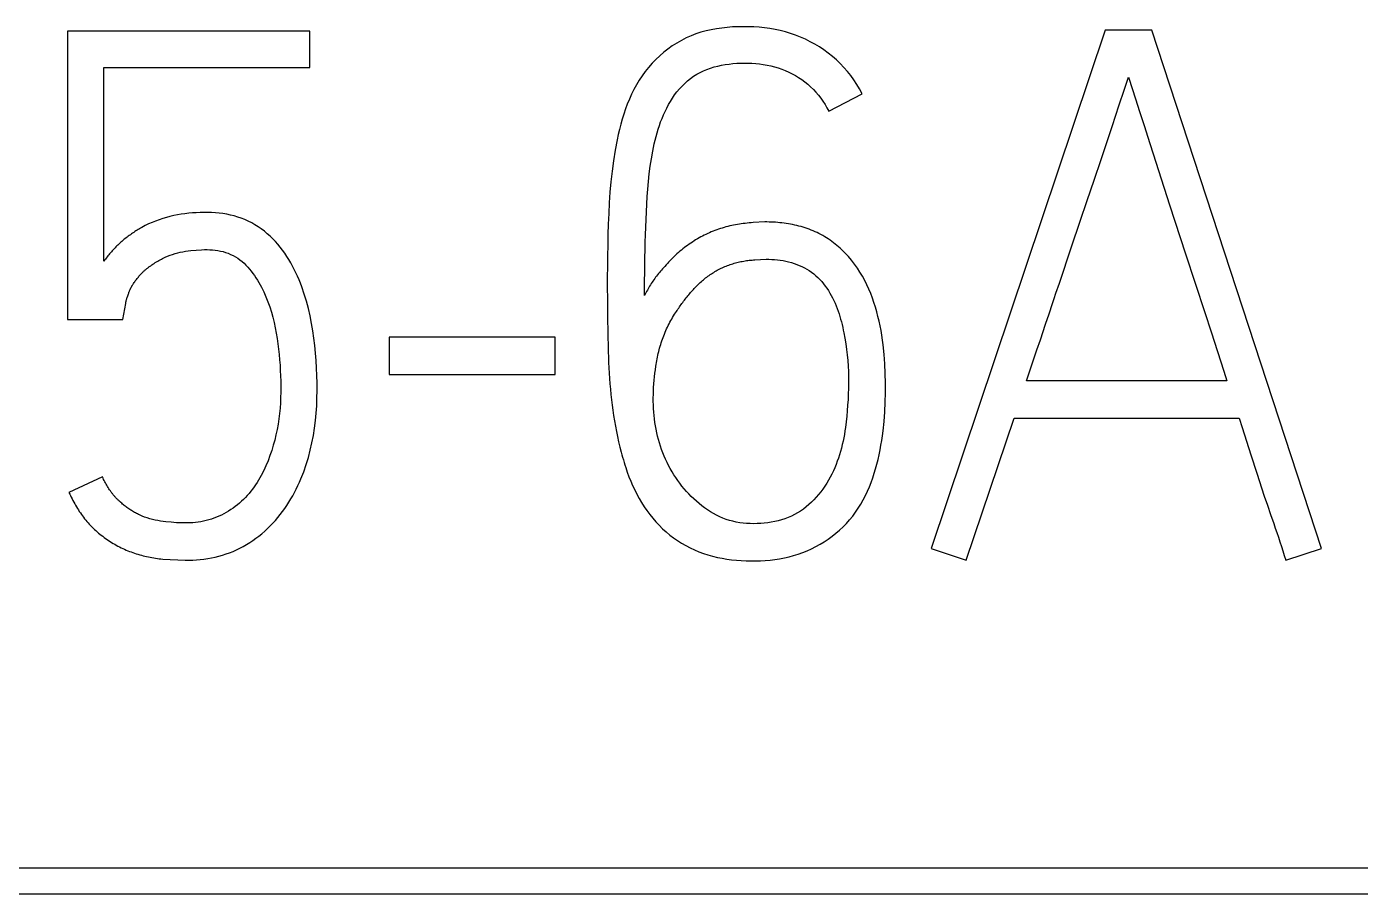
# Model space of a CAD drawing. Header units: millimetres. Extents: x 6750 to 121550, y -28210 to 66060.
# Drawn here: x 34137.17 to 34171.37, y 57548.6 to 57570.84 of the extents above; entities that cross this region are included whole.
import ezdxf

# ---------------------------------------------------------------- set-up
doc = ezdxf.new("R2010")
doc.units = ezdxf.units.MM
doc.layers.add('10000_FRONT', color=7, linetype='Continuous')
doc.layers.add('10500_FRONT_LABELING', color=7, linetype='Continuous')
doc.layers.add('DN.1. NET LIEN MANH', color=7, linetype='Continuous', lineweight=40)

# ---------------------------------------------------------------- blocks, each defined once
blk = doc.blocks.new('A$C0C6D7916')
at = {"layer": '10000_FRONT', "linetype": 'Continuous'}
for p, q in [((-7, 46.3), (-42, 46.3)), ((-7, 46.2258), (-42, 46.2258))]:
    blk.add_line(p, q, dxfattribs=at)
at = {"layer": '10500_FRONT_LABELING', "linetype": 'Continuous'}
for p, q in [((-19.6237, 48.69), (-19.6237, 47.8663)), ((-18.9319, 48.69), (-19.6237, 48.69)), ((-18.9319, 48.586), (-18.9319, 48.69)), ((-16.6606, 48.6923), (-17.1572, 47.2129)), ((-16.5274, 48.6923), (-16.6606, 48.6923)), ((-16.0434, 47.2129), (-16.5274, 48.6923)), ((-19.5198, 48.0328), (-19.5198, 48.586)), ((-19.5198, 48.586), (-18.9319, 48.586)), ((-16.594, 48.5589), (-16.5825, 48.5232)), ((-16.5825, 48.5232), (-16.5749, 48.4994)), ((-17.4502, 48.4614), (-17.3546, 48.5113)), ((-16.5749, 48.4994), (-16.5673, 48.4756)), ((-16.5673, 48.4756), (-16.5635, 48.4637)), ((-16.5635, 48.4637), (-16.5597, 48.4517)), ((-16.6723, 48.3235), (-16.638, 48.4265)), ((-16.6921, 48.2647), (-16.6723, 48.3235)), ((-16.7121, 48.206), (-16.6921, 48.2647)), ((-16.7321, 48.1472), (-16.7121, 48.206)), ((-16.4768, 48.1942), (-16.4314, 48.0545)), ((-17.6328, 48.1452), (-17.6663, 48.1432)), ((-16.7569, 48.0737), (-16.7321, 48.1472)), ((-16.7915, 47.9708), (-16.7569, 48.0737)), ((-17.6612, 48.037), (-17.629, 48.0389)), ((-16.4314, 48.0545), (-16.3766, 47.8871)), ((-19.4499, 47.9395), (-19.449, 47.9421)), ((-16.8014, 47.9414), (-16.7915, 47.9708)), ((-19.4658, 47.8663), (-19.4574, 47.912)), ((-19.4525, 47.9318), (-19.4517, 47.9344)), ((-19.4517, 47.9344), (-19.4508, 47.937)), ((-19.4508, 47.937), (-19.4499, 47.9395)), ((-19.6237, 47.8663), (-19.4658, 47.8663)), ((-16.831, 47.8532), (-16.8211, 47.8826)), ((-16.3766, 47.8871), (-16.3584, 47.8312)), ((-16.8458, 47.8091), (-16.831, 47.8532)), ((-16.3584, 47.8312), (-16.3403, 47.7753)), ((-18.7051, 47.8164), (-18.7051, 47.7101)), ((-18.2314, 47.8164), (-18.7051, 47.8164)), ((-18.2314, 47.7101), (-18.2314, 47.8164)), ((-16.8556, 47.7797), (-16.8458, 47.8091)), ((-16.8851, 47.6914), (-16.8556, 47.7797)), ((-18.7051, 47.7101), (-18.2314, 47.7101)), ((-16.3135, 47.6914), (-16.8851, 47.6914)), ((-17.0575, 47.1797), (-16.9205, 47.5851)), ((-16.9205, 47.5851), (-16.2782, 47.5851)), ((-16.2782, 47.5851), (-16.27, 47.5588)), ((-16.27, 47.5588), (-16.2577, 47.5194)), ((-16.2577, 47.5194), (-16.2451, 47.4801)), ((-16.2451, 47.4801), (-16.2281, 47.4277)), ((-19.524, 47.4171), (-19.6195, 47.3733)), ((-16.2281, 47.4277), (-16.2065, 47.3624)), ((-16.2065, 47.3624), (-16.1977, 47.3363)), ((-16.1977, 47.3363), (-16.1888, 47.3103)), ((-16.1888, 47.3103), (-16.1797, 47.2843)), ((-17.1572, 47.2129), (-17.0575, 47.1797)), ((-16.1454, 47.1797), (-16.0434, 47.2129))]:
    blk.add_line(p, q, dxfattribs=at)
for points in [[(-17.3546, 48.5113), (-17.362, 48.5248), (-17.3699, 48.5379), (-17.3784, 48.5506), (-17.3874, 48.5629), (-17.397, 48.5748), (-17.407, 48.5862), (-17.4175, 48.5972), (-17.4284, 48.6077), (-17.4398, 48.6178), (-17.4517, 48.6273), (-17.4639, 48.6363), (-17.4765, 48.6447), (-17.4896, 48.6526), (-17.5029, 48.6598), (-17.5166, 48.6665), (-17.5305, 48.6727), (-17.5447, 48.6782), (-17.5592, 48.6832), (-17.5738, 48.6875), (-17.5886, 48.6914), (-17.6035, 48.6946), (-17.6186, 48.6973), (-17.6337, 48.6994), (-17.6489, 48.701), (-17.6641, 48.702), (-17.6793, 48.7025), (-17.6945, 48.7026), (-17.7098, 48.7024), (-17.7251, 48.7017), (-17.7403, 48.7005), (-17.7555, 48.6988), (-17.7706, 48.6966), (-17.7855, 48.6938), (-17.8003, 48.6905), (-17.8149, 48.6865), (-17.8293, 48.6818), (-17.8434, 48.6764), (-17.8573, 48.6703), (-17.8709, 48.6634), (-17.8841, 48.6558), (-17.8969, 48.6476), (-17.9093, 48.6388), (-17.9213, 48.6294), (-17.9328, 48.6194), (-17.9439, 48.609), (-17.9545, 48.598), (-17.9645, 48.5865), (-17.9741, 48.5746), (-17.983, 48.5623), (-17.9915, 48.5496), (-17.9993, 48.5366), (-18.0065, 48.5233), (-18.0132, 48.5097), (-18.0194, 48.4959), (-18.0252, 48.4818), (-18.0305, 48.4676), (-18.0354, 48.4532), (-18.0399, 48.4386), (-18.044, 48.4239), (-18.0478, 48.4092), (-18.0513, 48.3944), (-18.0545, 48.3795), (-18.0602, 48.3498), (-18.065, 48.32), (-18.0689, 48.2901), (-18.0722, 48.2601), (-18.0748, 48.23), (-18.0768, 48.1998), (-18.0784, 48.1696), (-18.0796, 48.1393), (-18.0806, 48.109), (-18.0813, 48.0787), (-18.0818, 48.0483), (-18.0821, 48.0179), (-18.0823, 47.9876), (-18.0823, 47.9572), (-18.0821, 47.9268), (-18.0819, 47.8964), (-18.0815, 47.866), (-18.081, 47.8356), (-18.0799, 47.7748)], [(-17.976, 47.9349), (-17.976, 47.9566), (-17.9759, 47.9784), (-17.9756, 48.0001), (-17.9753, 48.0219), (-17.9749, 48.0436), (-17.9744, 48.0654), (-17.9739, 48.0871), (-17.9732, 48.1088), (-17.9724, 48.1306), (-17.9715, 48.1523), (-17.9706, 48.174), (-17.9695, 48.1957), (-17.9683, 48.2175), (-17.9669, 48.2392), (-17.965, 48.2608), (-17.9627, 48.2825), (-17.9599, 48.304), (-17.9566, 48.3255), (-17.9527, 48.3468), (-17.9482, 48.3681), (-17.9457, 48.3786), (-17.943, 48.3892), (-17.9401, 48.3997), (-17.937, 48.4101), (-17.9336, 48.4204), (-17.9301, 48.4306), (-17.9262, 48.4408), (-17.9221, 48.4508), (-17.9176, 48.4607), (-17.9128, 48.4704), (-17.9077, 48.48), (-17.9022, 48.4894), (-17.8964, 48.4986), (-17.8901, 48.5076), (-17.8835, 48.5163), (-17.8765, 48.5247), (-17.8691, 48.5328), (-17.8614, 48.5405), (-17.8533, 48.5477), (-17.8449, 48.5545), (-17.8361, 48.5609), (-17.827, 48.5667), (-17.8176, 48.572), (-17.8078, 48.5766), (-17.7978, 48.5808), (-17.7877, 48.5844), (-17.7773, 48.5876), (-17.7668, 48.5903), (-17.7562, 48.5926), (-17.7455, 48.5945), (-17.7347, 48.596), (-17.7238, 48.5972), (-17.7129, 48.598), (-17.702, 48.5985), (-17.6911, 48.5986), (-17.6802, 48.5985), (-17.6694, 48.5981), (-17.6585, 48.5974), (-17.6477, 48.5963), (-17.637, 48.5948), (-17.6263, 48.5929), (-17.6157, 48.5906), (-17.6052, 48.5879), (-17.5948, 48.5849), (-17.5845, 48.5814), (-17.5744, 48.5775), (-17.5645, 48.5732), (-17.5548, 48.5684), (-17.5453, 48.5633), (-17.536, 48.5577), (-17.527, 48.5517), (-17.5183, 48.5452), (-17.5099, 48.5383), (-17.5019, 48.5311), (-17.4941, 48.5235), (-17.4867, 48.5155), (-17.4797, 48.5072), (-17.473, 48.4986), (-17.4667, 48.4897), (-17.4608, 48.4805), (-17.4553, 48.4711), (-17.4502, 48.4614)], [(-16.6234, 48.4707), (-16.6039, 48.5295), (-16.599, 48.5443), (-16.594, 48.5589)], [(-16.638, 48.4265), (-16.6332, 48.4412), (-16.6283, 48.4559), (-16.6234, 48.4707)], [(-16.5597, 48.4517), (-16.549, 48.4178), (-16.54, 48.3898), (-16.4768, 48.1942)], [(-19.3516, 47.1828), (-19.3302, 47.1814), (-19.3087, 47.1803), (-19.2873, 47.1798), (-19.2767, 47.1798), (-19.266, 47.1801), (-19.2553, 47.1807), (-19.2447, 47.1816), (-19.234, 47.1828), (-19.2234, 47.1844), (-19.2128, 47.1863), (-19.2022, 47.1885), (-19.1917, 47.1911), (-19.1813, 47.194), (-19.171, 47.1973), (-19.1608, 47.2009), (-19.1508, 47.2048), (-19.141, 47.2092), (-19.1313, 47.2138), (-19.1218, 47.2188), (-19.1124, 47.2242), (-19.1033, 47.2298), (-19.0943, 47.2357), (-19.0855, 47.242), (-19.0769, 47.2485), (-19.0685, 47.2553), (-19.0603, 47.2624), (-19.0524, 47.2697), (-19.0446, 47.2772), (-19.0371, 47.285), (-19.0299, 47.293), (-19.0228, 47.3013), (-19.0161, 47.3097), (-19.0095, 47.3183), (-19.0033, 47.3271), (-18.9972, 47.336), (-18.9915, 47.3451), (-18.9859, 47.3543), (-18.9806, 47.3637), (-18.9755, 47.3732), (-18.9706, 47.3827), (-18.9659, 47.3924), (-18.9615, 47.4022), (-18.9572, 47.4121), (-18.9493, 47.4321), (-18.9422, 47.4524), (-18.9359, 47.473), (-18.9304, 47.4937), (-18.9256, 47.5145), (-18.9216, 47.5355), (-18.9183, 47.5566), (-18.9156, 47.5779), (-18.9136, 47.5992), (-18.9122, 47.6206), (-18.9114, 47.6421), (-18.911, 47.6636), (-18.9111, 47.685), (-18.9116, 47.7065), (-18.9125, 47.728), (-18.9137, 47.7494), (-18.9153, 47.7707), (-18.9174, 47.792), (-18.9199, 47.8133), (-18.923, 47.8345), (-18.9266, 47.8556), (-18.9308, 47.8767), (-18.9357, 47.8977), (-18.9413, 47.9186), (-18.9476, 47.9394), (-18.9546, 47.9599), (-18.9585, 47.9701), (-18.9625, 47.9801), (-18.9668, 47.9901), (-18.9713, 47.9999), (-18.976, 48.0096), (-18.981, 48.0192), (-18.9862, 48.0286), (-18.9917, 48.0379), (-18.9974, 48.047), (-19.0034, 48.0558), (-19.0097, 48.0645), (-19.0162, 48.073), (-19.023, 48.0813), (-19.0301, 48.0893), (-19.0375, 48.097), (-19.0452, 48.1045), (-19.0533, 48.1117), (-19.0616, 48.1186), (-19.0703, 48.1251), (-19.0792, 48.1313), (-19.0884, 48.137), (-19.0978, 48.1424), (-19.1075, 48.1473), (-19.1174, 48.1517), (-19.1274, 48.1557), (-19.1377, 48.1592), (-19.1481, 48.1623), (-19.1586, 48.165), (-19.1692, 48.1672), (-19.1799, 48.169), (-19.1907, 48.1704), (-19.2015, 48.1714), (-19.2124, 48.172), (-19.2234, 48.1723), (-19.2343, 48.1723), (-19.2452, 48.1721), (-19.256, 48.1716), (-19.2669, 48.1709), (-19.2777, 48.1699), (-19.2885, 48.1686), (-19.2992, 48.1671), (-19.3099, 48.1652), (-19.3205, 48.1631), (-19.331, 48.1607), (-19.3414, 48.1579), (-19.3518, 48.1549), (-19.3621, 48.1515), (-19.3722, 48.1478), (-19.3823, 48.1438), (-19.3922, 48.1394), (-19.402, 48.1346), (-19.4117, 48.1295)], [(-17.6663, 48.1432), (-17.6719, 48.1428), (-17.6775, 48.1423), (-17.683, 48.1418), (-17.6886, 48.1412), (-17.6941, 48.1406), (-17.6997, 48.1398), (-17.7052, 48.139), (-17.7107, 48.1381), (-17.7162, 48.1371), (-17.7217, 48.136), (-17.7272, 48.1348), (-17.7327, 48.1336), (-17.7381, 48.1323), (-17.7435, 48.1309), (-17.7488, 48.1294), (-17.7542, 48.1278), (-17.7594, 48.1261), (-17.7647, 48.1244), (-17.7699, 48.1225), (-17.7751, 48.1206), (-17.7803, 48.1186), (-17.7854, 48.1165), (-17.7905, 48.1144), (-17.7956, 48.1121), (-17.8006, 48.1098), (-17.8056, 48.1073), (-17.8106, 48.1048), (-17.8155, 48.1022), (-17.8204, 48.0995), (-17.8253, 48.0967), (-17.8301, 48.0938), (-17.8348, 48.0909), (-17.8395, 48.0879), (-17.8442, 48.0848), (-17.8488, 48.0817), (-17.8533, 48.0784), (-17.8578, 48.0751), (-17.8622, 48.0718), (-17.8665, 48.0684), (-17.8708, 48.0649), (-17.8751, 48.0614), (-17.8793, 48.0577), (-17.8834, 48.0541), (-17.8875, 48.0503), (-17.8915, 48.0465), (-17.8955, 48.0427), (-17.8994, 48.0388), (-17.9033, 48.0348), (-17.9072, 48.0308), (-17.9109, 48.0267), (-17.9147, 48.0226), (-17.9184, 48.0184), (-17.922, 48.0141)], [(-17.4129, 48.0659), (-17.4174, 48.0702), (-17.422, 48.0743), (-17.4266, 48.0783), (-17.4314, 48.0822), (-17.4362, 48.0859), (-17.4412, 48.0896), (-17.4462, 48.0932), (-17.4513, 48.0966), (-17.4565, 48.0999), (-17.4617, 48.1031), (-17.4671, 48.1062), (-17.4725, 48.1092), (-17.478, 48.112), (-17.4835, 48.1147), (-17.4891, 48.1173), (-17.4947, 48.1197), (-17.5004, 48.122), (-17.5061, 48.1242), (-17.5118, 48.1263), (-17.5176, 48.1283), (-17.5234, 48.1301), (-17.5293, 48.1318), (-17.5352, 48.1334), (-17.5412, 48.1349), (-17.5472, 48.1363), (-17.5532, 48.1376), (-17.5592, 48.1388), (-17.5653, 48.1398), (-17.5714, 48.1408), (-17.5775, 48.1417), (-17.5836, 48.1424), (-17.5897, 48.1431), (-17.5959, 48.1437), (-17.602, 48.1441), (-17.6082, 48.1445), (-17.6143, 48.1448), (-17.6205, 48.145), (-17.6266, 48.1451), (-17.6328, 48.1452)], [(-19.4117, 48.1295), (-19.4151, 48.1276), (-19.4184, 48.1257), (-19.4217, 48.1237), (-19.425, 48.1217), (-19.4283, 48.1196), (-19.4315, 48.1175), (-19.4347, 48.1154), (-19.4379, 48.1133), (-19.4411, 48.1111), (-19.4442, 48.1088), (-19.4473, 48.1066), (-19.4504, 48.1043), (-19.4535, 48.1019), (-19.4565, 48.0996), (-19.4595, 48.0972), (-19.4625, 48.0947), (-19.4655, 48.0922), (-19.4684, 48.0897), (-19.4713, 48.0872), (-19.4741, 48.0846), (-19.4769, 48.082), (-19.4797, 48.0793), (-19.4825, 48.0766), (-19.4852, 48.0739), (-19.4879, 48.0712), (-19.4906, 48.0684), (-19.4932, 48.0656), (-19.4958, 48.0628), (-19.4984, 48.0599), (-19.5009, 48.057), (-19.5034, 48.0541), (-19.5058, 48.0512), (-19.5082, 48.0482), (-19.5106, 48.0452), (-19.513, 48.0421), (-19.5153, 48.039), (-19.5176, 48.0359), (-19.5198, 48.0328)], [(-19.3451, 48.0442), (-19.3381, 48.0474), (-19.3309, 48.0502), (-19.3237, 48.0527), (-19.3164, 48.055), (-19.309, 48.057), (-19.3015, 48.0587), (-19.294, 48.0602), (-19.2865, 48.0615), (-19.2789, 48.0626), (-19.2712, 48.0635), (-19.2559, 48.065), (-19.2406, 48.0659), (-19.2329, 48.0661), (-19.2252, 48.0661), (-19.2175, 48.0659), (-19.2099, 48.0654), (-19.2022, 48.0647), (-19.1946, 48.0636), (-19.187, 48.0622), (-19.1795, 48.0604), (-19.1721, 48.0582), (-19.1649, 48.0557), (-19.1578, 48.0527), (-19.1508, 48.0494), (-19.1441, 48.0457), (-19.1376, 48.0417), (-19.1313, 48.0372), (-19.1253, 48.0325), (-19.1196, 48.0273), (-19.1141, 48.0219), (-19.1089, 48.0163), (-19.1038, 48.0105), (-19.099, 48.0045), (-19.0943, 47.9984), (-19.0898, 47.9921), (-19.0855, 47.9857), (-19.0814, 47.9792), (-19.0774, 47.9725), (-19.0699, 47.9591), (-19.0631, 47.9453), (-19.0569, 47.9313), (-19.0512, 47.917), (-19.0461, 47.9026), (-19.0416, 47.8879), (-19.0375, 47.8731), (-19.0339, 47.8582), (-19.0306, 47.8432), (-19.0278, 47.828), (-19.0253, 47.8129), (-19.0231, 47.7976), (-19.0211, 47.7824), (-19.0195, 47.7671), (-19.018, 47.7518), (-19.0169, 47.7365), (-19.016, 47.7211), (-19.0154, 47.7058), (-19.0149, 47.6904), (-19.0148, 47.6751), (-19.0148, 47.6597), (-19.0151, 47.6444), (-19.0158, 47.6291), (-19.0169, 47.6137), (-19.0184, 47.5983), (-19.0202, 47.583), (-19.0225, 47.5677), (-19.0253, 47.5525), (-19.0284, 47.5374), (-19.032, 47.5224), (-19.0361, 47.5075), (-19.0406, 47.4927), (-19.0455, 47.4781), (-19.051, 47.4636), (-19.057, 47.4493), (-19.0635, 47.4353), (-19.0706, 47.4215), (-19.0744, 47.4148), (-19.0783, 47.4081), (-19.0824, 47.4016), (-19.0866, 47.3951), (-19.0911, 47.3887), (-19.0956, 47.3825), (-19.1004, 47.3764), (-19.1053, 47.3704), (-19.1104, 47.3646), (-19.1157, 47.3589), (-19.1212, 47.3533), (-19.1268, 47.3479), (-19.1327, 47.3427), (-19.1386, 47.3377), (-19.1447, 47.3329), (-19.1509, 47.3283), (-19.1573, 47.3239), (-19.1638, 47.3198), (-19.1705, 47.3158), (-19.1772, 47.3121), (-19.1841, 47.3085), (-19.1911, 47.3053), (-19.1982, 47.3022), (-19.2054, 47.2994), (-19.2126, 47.2969), (-19.22, 47.2946), (-19.2275, 47.2926), (-19.235, 47.2908), (-19.2426, 47.2893), (-19.2503, 47.2881), (-19.258, 47.2872), (-19.2658, 47.2866), (-19.2735, 47.2861), (-19.2813, 47.2859), (-19.2967, 47.286), (-19.3121, 47.2866), (-19.3275, 47.2877), (-19.3428, 47.2892), (-19.3505, 47.2901), (-19.3582, 47.2912), (-19.3658, 47.2925), (-19.3735, 47.294), (-19.381, 47.2958), (-19.3886, 47.2978), (-19.396, 47.3001), (-19.4034, 47.3027), (-19.4107, 47.3056), (-19.4178, 47.3089)], [(-18.0297, 47.4441), (-18.0253, 47.431), (-18.0206, 47.418), (-18.0155, 47.4052), (-18.0101, 47.3925), (-18.0042, 47.38), (-17.9981, 47.3677), (-17.9915, 47.3557), (-17.9845, 47.3439), (-17.9772, 47.3323), (-17.9695, 47.3211), (-17.9614, 47.3101), (-17.9528, 47.2994), (-17.9439, 47.2891), (-17.9346, 47.2791), (-17.9248, 47.2695), (-17.9146, 47.2603), (-17.904, 47.2515), (-17.8931, 47.2433), (-17.8818, 47.2355), (-17.8702, 47.2282), (-17.8582, 47.2213), (-17.846, 47.215), (-17.8336, 47.2092), (-17.8209, 47.2038), (-17.808, 47.199), (-17.7949, 47.1947), (-17.7816, 47.1909), (-17.7682, 47.1876), (-17.7547, 47.1849), (-17.7411, 47.1827), (-17.7274, 47.1809), (-17.7137, 47.1794), (-17.6999, 47.1783), (-17.6862, 47.1776), (-17.6724, 47.1773), (-17.6586, 47.1773), (-17.6449, 47.1778), (-17.6312, 47.1787), (-17.6175, 47.18), (-17.6039, 47.1817), (-17.5903, 47.1838), (-17.5769, 47.1864), (-17.5635, 47.1894), (-17.5503, 47.1929), (-17.5371, 47.1969), (-17.5242, 47.2014), (-17.5114, 47.2065), (-17.4989, 47.2122), (-17.4866, 47.2183), (-17.4746, 47.225), (-17.4628, 47.2321), (-17.4514, 47.2398), (-17.4402, 47.2479), (-17.4295, 47.2565), (-17.4191, 47.2655), (-17.4091, 47.2749), (-17.3995, 47.2848), (-17.3904, 47.2951), (-17.3817, 47.3057), (-17.3735, 47.3168), (-17.3658, 47.3281), (-17.3586, 47.3398), (-17.3519, 47.3517), (-17.3456, 47.3638), (-17.3397, 47.3762), (-17.3342, 47.3888), (-17.3292, 47.4016), (-17.3245, 47.4145), (-17.3202, 47.4276), (-17.3162, 47.4407), (-17.3126, 47.454), (-17.3093, 47.4674), (-17.3062, 47.4808), (-17.3035, 47.4942), (-17.301, 47.5077), (-17.2988, 47.5212), (-17.2968, 47.5348), (-17.295, 47.5484), (-17.2921, 47.5756), (-17.2901, 47.603), (-17.2888, 47.6304), (-17.2881, 47.6577), (-17.2881, 47.6851), (-17.2886, 47.7124), (-17.2899, 47.7398), (-17.2919, 47.7671), (-17.2948, 47.7945), (-17.2965, 47.8081), (-17.2986, 47.8216), (-17.3009, 47.8352), (-17.3035, 47.8487), (-17.3063, 47.8621), (-17.3095, 47.8754), (-17.3129, 47.8887), (-17.3167, 47.9019), (-17.3209, 47.915), (-17.3254, 47.928), (-17.3303, 47.9408), (-17.3356, 47.9535), (-17.3413, 47.966), (-17.3474, 47.9783), (-17.3539, 47.9903), (-17.3609, 48.0021), (-17.3683, 48.0136), (-17.3763, 48.0248), (-17.3847, 48.0356), (-17.3935, 48.0461), (-17.4029, 48.0562), (-17.4129, 48.0659)], [(-19.4159, 47.9943), (-19.4146, 47.9958), (-19.4132, 47.9972), (-19.4118, 47.9986), (-19.4105, 48), (-19.409, 48.0014), (-19.4076, 48.0028), (-19.4062, 48.0042), (-19.4047, 48.0055), (-19.4033, 48.0068), (-19.4018, 48.0081), (-19.4003, 48.0094), (-19.3988, 48.0107), (-19.3972, 48.012), (-19.3957, 48.0132), (-19.3941, 48.0144), (-19.3926, 48.0156), (-19.391, 48.0168), (-19.3894, 48.018), (-19.3878, 48.0192), (-19.3862, 48.0203), (-19.3829, 48.0226), (-19.3796, 48.0248), (-19.3763, 48.0269), (-19.3729, 48.029), (-19.3696, 48.0311), (-19.3661, 48.0331), (-19.3627, 48.035), (-19.3592, 48.037), (-19.3557, 48.0388), (-19.3522, 48.0407), (-19.3487, 48.0424), (-19.3451, 48.0442)], [(-17.8852, 47.8895), (-17.883, 47.8928), (-17.8808, 47.8961), (-17.8785, 47.8994), (-17.8762, 47.9027), (-17.8739, 47.9059), (-17.8716, 47.9092), (-17.8692, 47.9124), (-17.8668, 47.9156), (-17.8644, 47.9188), (-17.862, 47.9219), (-17.8596, 47.9251), (-17.8571, 47.9282), (-17.8546, 47.9313), (-17.8521, 47.9344), (-17.8496, 47.9375), (-17.8471, 47.9406), (-17.8445, 47.9436), (-17.8419, 47.9466), (-17.8393, 47.9496), (-17.8366, 47.9526), (-17.834, 47.9555), (-17.8312, 47.9584), (-17.8284, 47.9613), (-17.8256, 47.9641), (-17.8228, 47.9669), (-17.8199, 47.9697), (-17.8169, 47.9724), (-17.8139, 47.9751), (-17.8109, 47.9777), (-17.8078, 47.9803), (-17.8047, 47.9829), (-17.8016, 47.9854), (-17.7984, 47.9878), (-17.7952, 47.9902), (-17.7919, 47.9925), (-17.7886, 47.9948), (-17.7853, 47.997), (-17.782, 47.9992), (-17.7786, 48.0013), (-17.7752, 48.0034), (-17.7718, 48.0054), (-17.7683, 48.0073), (-17.7648, 48.0092), (-17.7612, 48.011), (-17.7576, 48.0128), (-17.754, 48.0145), (-17.7504, 48.0162), (-17.7467, 48.0178), (-17.743, 48.0193), (-17.7392, 48.0208), (-17.7354, 48.0222), (-17.7316, 48.0235), (-17.7278, 48.0248), (-17.724, 48.026), (-17.7202, 48.0272), (-17.7163, 48.0283), (-17.7125, 48.0293), (-17.7086, 48.0302), (-17.7047, 48.0311), (-17.7008, 48.032), (-17.6969, 48.0327), (-17.693, 48.0334), (-17.689, 48.0341), (-17.6851, 48.0347), (-17.6811, 48.0352), (-17.6772, 48.0357), (-17.6732, 48.0361), (-17.6692, 48.0365), (-17.6652, 48.0368), (-17.6612, 48.037)], [(-17.629, 48.0389), (-17.6209, 48.0388), (-17.6128, 48.0384), (-17.6047, 48.0378), (-17.5966, 48.037), (-17.5885, 48.036), (-17.5805, 48.0347), (-17.5726, 48.0331), (-17.5647, 48.0313), (-17.5569, 48.0292), (-17.5492, 48.0268), (-17.5416, 48.0241), (-17.5342, 48.0212), (-17.5269, 48.0179), (-17.5198, 48.0144), (-17.5128, 48.0105), (-17.506, 48.0063), (-17.4994, 48.0018), (-17.493, 47.997), (-17.4868, 47.9918), (-17.4809, 47.9864), (-17.4753, 47.9807), (-17.4699, 47.9748), (-17.4647, 47.9686), (-17.4599, 47.9623), (-17.4552, 47.9558), (-17.4509, 47.9491), (-17.4467, 47.9422), (-17.4428, 47.9352), (-17.439, 47.9281), (-17.4355, 47.9208), (-17.4322, 47.9135), (-17.4291, 47.906), (-17.4262, 47.8984), (-17.4234, 47.8908), (-17.4208, 47.8832), (-17.4184, 47.8754), (-17.4162, 47.8677), (-17.414, 47.8599), (-17.4121, 47.8521), (-17.4102, 47.8443), (-17.4085, 47.8365), (-17.4068, 47.8287), (-17.4038, 47.813), (-17.4012, 47.7973), (-17.3991, 47.7815), (-17.3973, 47.7656), (-17.3958, 47.7498), (-17.3948, 47.7339), (-17.394, 47.718), (-17.3936, 47.702), (-17.3935, 47.6861), (-17.3938, 47.6701), (-17.3943, 47.6542), (-17.395, 47.6382), (-17.3961, 47.6222), (-17.3974, 47.6062), (-17.3989, 47.5903), (-17.4006, 47.5743), (-17.4026, 47.5584)], [(-19.449, 47.9421), (-19.4486, 47.9434), (-19.4481, 47.9448), (-19.4476, 47.9461), (-19.4471, 47.9474), (-19.4465, 47.9487), (-19.446, 47.95), (-19.4454, 47.9513), (-19.4448, 47.9526), (-19.4442, 47.9539), (-19.4436, 47.9551), (-19.4429, 47.9564), (-19.4423, 47.9576), (-19.4416, 47.9589), (-19.4409, 47.9601), (-19.4402, 47.9613), (-19.4395, 47.9626), (-19.4388, 47.9638), (-19.438, 47.965), (-19.4373, 47.9662), (-19.4365, 47.9674), (-19.435, 47.9697), (-19.4334, 47.9721), (-19.4318, 47.9744), (-19.4301, 47.9767), (-19.4284, 47.979), (-19.4267, 47.9812), (-19.425, 47.9834), (-19.4232, 47.9857), (-19.4214, 47.9878), (-19.4196, 47.99), (-19.4178, 47.9922), (-19.4159, 47.9943)], [(-17.922, 48.0141), (-17.925, 48.0109), (-17.9279, 48.0076), (-17.9308, 48.0043), (-17.9336, 48.001), (-17.9364, 47.9976), (-17.9391, 47.9942), (-17.9418, 47.9907), (-17.9444, 47.9872), (-17.947, 47.9837), (-17.9496, 47.9801), (-17.9521, 47.9765), (-17.9545, 47.9729), (-17.9569, 47.9692), (-17.9592, 47.9655), (-17.9615, 47.9618), (-17.9637, 47.958), (-17.9659, 47.9542), (-17.968, 47.9504), (-17.9701, 47.9466), (-17.9721, 47.9427), (-17.9741, 47.9388), (-17.976, 47.9349)], [(-19.4574, 47.912), (-19.4574, 47.9123), (-19.4574, 47.9127), (-19.4573, 47.913), (-19.4573, 47.9134), (-19.4572, 47.914), (-19.4571, 47.9147), (-19.457, 47.9154), (-19.4569, 47.916), (-19.4568, 47.9167), (-19.4566, 47.9174), (-19.4565, 47.918), (-19.4563, 47.9187), (-19.456, 47.92), (-19.4557, 47.9214), (-19.4553, 47.9227), (-19.455, 47.924), (-19.4546, 47.9253), (-19.4542, 47.9266), (-19.4538, 47.9279), (-19.4534, 47.9292), (-19.453, 47.9305), (-19.4525, 47.9318)], [(-16.8211, 47.8826), (-16.8113, 47.912), (-16.8063, 47.9267), (-16.8014, 47.9414)], [(-17.9437, 47.7333), (-17.9428, 47.7385), (-17.942, 47.7438), (-17.941, 47.749), (-17.94, 47.7542), (-17.939, 47.7594), (-17.9379, 47.7646), (-17.9367, 47.7697), (-17.9355, 47.7749), (-17.9342, 47.78), (-17.9329, 47.7851), (-17.9314, 47.7902), (-17.9299, 47.7953), (-17.9284, 47.8004), (-17.9267, 47.8054), (-17.925, 47.8104), (-17.9231, 47.8154), (-17.9212, 47.8203), (-17.9192, 47.8252), (-17.9171, 47.8301), (-17.915, 47.835), (-17.9129, 47.8398), (-17.9106, 47.8446), (-17.9083, 47.8493), (-17.9059, 47.8541), (-17.9035, 47.8588), (-17.901, 47.8634), (-17.8984, 47.868), (-17.8958, 47.8726), (-17.8931, 47.8771), (-17.8903, 47.8816), (-17.8852, 47.8895)], [(-18.0799, 47.7748), (-18.0794, 47.7596), (-18.0788, 47.7443), (-18.078, 47.7291), (-18.0771, 47.7138), (-18.076, 47.6986), (-18.0748, 47.6833), (-18.0734, 47.6681), (-18.0719, 47.6529), (-18.0703, 47.6378), (-18.0684, 47.6226), (-18.0665, 47.6074), (-18.0644, 47.5923), (-18.062, 47.5773), (-18.0594, 47.5622), (-18.0566, 47.5473), (-18.0535, 47.5324), (-18.0502, 47.5175), (-18.0466, 47.5027), (-18.0428, 47.488), (-18.0407, 47.4806), (-18.0387, 47.4733), (-18.0365, 47.466), (-18.0343, 47.4587), (-18.032, 47.4514), (-18.0297, 47.4441)], [(-16.3403, 47.7753), (-16.3224, 47.7194), (-16.3135, 47.6914)], [(-17.4026, 47.5584), (-17.4039, 47.5485), (-17.4054, 47.5386), (-17.4072, 47.5288), (-17.4092, 47.5191), (-17.4114, 47.5094), (-17.4138, 47.4998), (-17.4165, 47.4902), (-17.4193, 47.4807), (-17.4224, 47.4713), (-17.4257, 47.462), (-17.4293, 47.4527), (-17.433, 47.4435), (-17.437, 47.4343), (-17.4412, 47.4253), (-17.4458, 47.4164), (-17.4506, 47.4077), (-17.4558, 47.3991), (-17.4612, 47.3907), (-17.467, 47.3825), (-17.473, 47.3745), (-17.4793, 47.3668), (-17.4858, 47.3592), (-17.4926, 47.3519), (-17.4997, 47.3449), (-17.507, 47.3381), (-17.5146, 47.3316), (-17.5225, 47.3255), (-17.5307, 47.3198), (-17.5391, 47.3146), (-17.5479, 47.3098), (-17.5568, 47.3054), (-17.566, 47.3014), (-17.5754, 47.2979), (-17.5849, 47.2948), (-17.5946, 47.2921), (-17.6044, 47.2898), (-17.6143, 47.2879), (-17.6242, 47.2864), (-17.6342, 47.2853), (-17.6443, 47.2845), (-17.6543, 47.2839), (-17.6644, 47.2838), (-17.6745, 47.2839), (-17.6845, 47.2845), (-17.6945, 47.2854), (-17.7044, 47.2867), (-17.7142, 47.2884), (-17.7239, 47.2906), (-17.7336, 47.2931), (-17.743, 47.2962), (-17.7523, 47.2997), (-17.7614, 47.3036), (-17.7704, 47.308), (-17.7792, 47.3127), (-17.7878, 47.3178), (-17.7962, 47.3232), (-17.8044, 47.3289), (-17.8124, 47.3349), (-17.8203, 47.3412), (-17.8279, 47.3477), (-17.8353, 47.3544), (-17.8425, 47.3614), (-17.8495, 47.3686), (-17.8563, 47.3759), (-17.8629, 47.3834), (-17.8692, 47.3911), (-17.8754, 47.399), (-17.8813, 47.4071), (-17.8869, 47.4153), (-17.8924, 47.4237), (-17.8976, 47.4322), (-17.9026, 47.4409), (-17.9074, 47.4498), (-17.9119, 47.4587), (-17.9161, 47.4678), (-17.9201, 47.4769), (-17.9239, 47.4862), (-17.9274, 47.4956), (-17.9306, 47.505), (-17.9336, 47.5145), (-17.9364, 47.5241), (-17.9388, 47.5337), (-17.9411, 47.5434), (-17.9431, 47.5532), (-17.9448, 47.563), (-17.9463, 47.5728), (-17.9477, 47.5827), (-17.9487, 47.5927), (-17.9496, 47.6026), (-17.9503, 47.6127), (-17.9507, 47.6227), (-17.951, 47.6327), (-17.9511, 47.6428), (-17.9509, 47.6529), (-17.9506, 47.6629), (-17.9501, 47.673), (-17.9495, 47.6831), (-17.9486, 47.6932), (-17.9476, 47.7032), (-17.9465, 47.7133), (-17.9452, 47.7233), (-17.9437, 47.7333)], [(-19.476, 47.3485), (-19.4774, 47.3498), (-19.4788, 47.3511), (-19.4802, 47.3524), (-19.4816, 47.3538), (-19.4829, 47.3551), (-19.4843, 47.3565), (-19.4856, 47.3579), (-19.4869, 47.3593), (-19.4882, 47.3607), (-19.4894, 47.3622), (-19.4907, 47.3636), (-19.4919, 47.3651), (-19.4931, 47.3665), (-19.4943, 47.368), (-19.4955, 47.3695), (-19.4967, 47.3711), (-19.4978, 47.3726), (-19.499, 47.3741), (-19.5001, 47.3757), (-19.5012, 47.3772), (-19.5023, 47.3788), (-19.5034, 47.3804), (-19.5055, 47.3836), (-19.5076, 47.3868), (-19.5096, 47.39), (-19.5116, 47.3933), (-19.5135, 47.3966), (-19.5153, 47.4), (-19.5172, 47.4034), (-19.5189, 47.4068), (-19.5206, 47.4102), (-19.5223, 47.4136), (-19.524, 47.4171)], [(-19.6195, 47.3733), (-19.6173, 47.3685), (-19.6151, 47.3639), (-19.6128, 47.3592), (-19.6105, 47.3546), (-19.6081, 47.35), (-19.6057, 47.3454), (-19.6032, 47.3409), (-19.6007, 47.3364), (-19.5981, 47.332), (-19.5954, 47.3276), (-19.5927, 47.3232), (-19.5899, 47.3189), (-19.587, 47.3146), (-19.5841, 47.3104), (-19.5811, 47.3062), (-19.578, 47.302), (-19.5749, 47.2979), (-19.5717, 47.2939), (-19.5684, 47.2899), (-19.565, 47.2859), (-19.5615, 47.2821), (-19.558, 47.2782), (-19.5543, 47.2745), (-19.5507, 47.2709), (-19.5469, 47.2673), (-19.5431, 47.2639), (-19.5392, 47.2605), (-19.5352, 47.2572), (-19.5312, 47.254), (-19.5272, 47.2508), (-19.5231, 47.2477), (-19.519, 47.2446), (-19.5148, 47.2416), (-19.5106, 47.2387), (-19.5064, 47.2358), (-19.5021, 47.233), (-19.4978, 47.2302), (-19.4934, 47.2275), (-19.4889, 47.2249), (-19.4844, 47.2223), (-19.4799, 47.2198), (-19.4753, 47.2174), (-19.4707, 47.215), (-19.466, 47.2128), (-19.4613, 47.2106), (-19.4565, 47.2086), (-19.4517, 47.2066), (-19.4469, 47.2048), (-19.4421, 47.203), (-19.4372, 47.2013), (-19.4324, 47.1997), (-19.4275, 47.1981), (-19.4225, 47.1966), (-19.4176, 47.1951), (-19.4127, 47.1937), (-19.4077, 47.1924), (-19.4027, 47.1911), (-19.3977, 47.19), (-19.3926, 47.1888), (-19.3876, 47.1878), (-19.3825, 47.1868), (-19.3774, 47.1859), (-19.3722, 47.1851), (-19.3671, 47.1844), (-19.3619, 47.1838), (-19.3568, 47.1832), (-19.3516, 47.1828)], [(-19.4178, 47.3089), (-19.4207, 47.3102), (-19.4236, 47.3116), (-19.4265, 47.3131), (-19.4293, 47.3146), (-19.4322, 47.3161), (-19.435, 47.3177), (-19.4377, 47.3194), (-19.4405, 47.321), (-19.4432, 47.3227), (-19.4459, 47.3245), (-19.4486, 47.3263), (-19.4512, 47.3281), (-19.4538, 47.33), (-19.4564, 47.3319), (-19.4589, 47.3339), (-19.4615, 47.3359), (-19.464, 47.3379), (-19.4664, 47.3399), (-19.4689, 47.342), (-19.4713, 47.3442), (-19.4737, 47.3463), (-19.476, 47.3485)], [(-16.1797, 47.2843), (-16.1752, 47.2713), (-16.1707, 47.2583), (-16.1664, 47.2452), (-16.162, 47.2322), (-16.1578, 47.2191), (-16.1536, 47.206), (-16.1494, 47.1929), (-16.1454, 47.1797)]]:
    blk.add_lwpolyline(points, dxfattribs=at)

msp = doc.modelspace()

# ---------------------------------------------------------------- block references
at = {"layer": 'DN.1. NET LIEN MANH', "xscale": 8.981300112304329, "yscale": 8.981300112304329, "zscale": 8.981300112304329}
msp.add_blockref('A$C0C6D7916', (34314.458, 57133.431), dxfattribs=at)

doc.saveas('drawing.dxf')
